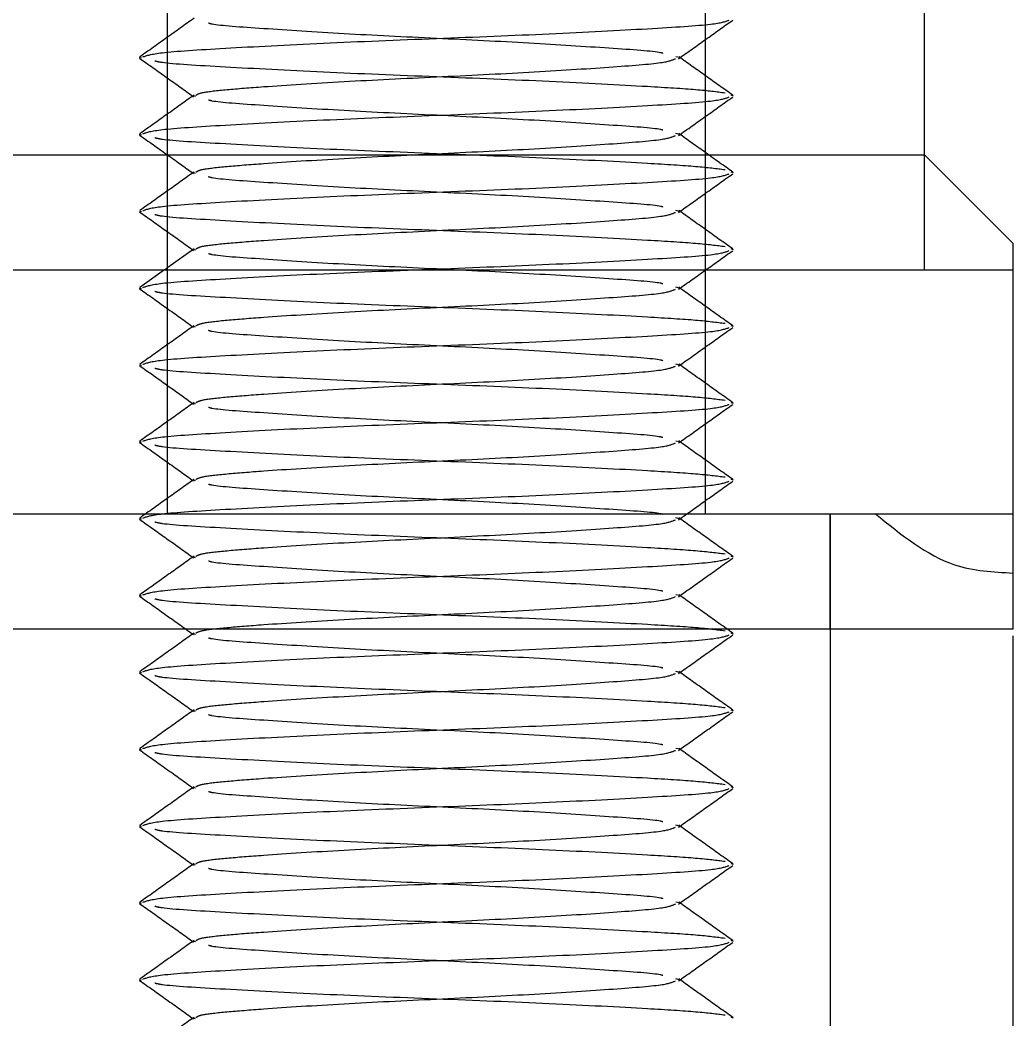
# Model space of a CAD drawing. Header units: metres. Extents: x 0 to 63075, y 0 to 44550.
# Drawn here: x 14402.39 to 14428.22, y 26768.65 to 26794.65 of the extents above; entities that cross this region are included whole.
import ezdxf

# ---------------------------------------------------------------- set-up
doc = ezdxf.new("R2010")
doc.units = ezdxf.units.M
doc.header["$LTSCALE"] = 75
doc.linetypes.add('HIDDEN2', pattern=[4.7625, 3.175, -1.5875])
for name, color, linetype in [('SDM', 7, 'Continuous'), ('SL4', 4, 'Continuous'), ('ST1', 7, 'HIDDEN2')]:
    doc.layers.add(name, color=color, linetype=linetype)

# ---------------------------------------------------------------- blocks, each defined once
blk = doc.blocks.new('A$Ca53c419a')
at = {"layer": 'SL4'}
for p, q in [((381.194, 199.885), (381.194, 168.135)), ((387.544, 199.885), (387.544, 168.135)), ((390.544, 195.835), (390.544, 170.435)), ((378.194, 172.892), (378.194, 195.122)), ((378.194, 172.892), (86.437, 172.892)), ((378.194, 172.892), (381.194, 172.892)), ((378.194, 168.135), (378.194, 172.892)), ((381.194, 171.71), (381.194, 168.135)), ((388.244, 168.135), (390.544, 170.435)), ((390.544, 170.435), (411.544, 170.435)), ((378.019, 168.135), (91.194, 168.135)), ((381.194, 168.135), (379.657, 168.135)), ((387.544, 168.135), (381.194, 168.135))]:
    blk.add_line(p, q, dxfattribs=at)
for points, knots in [([(387.608, 190.119), (387.602, 190.128), (387.581, 190.158), (387.56, 190.187), (387.544, 190.209)], [0, 0, 0, 0, 0.271776, 1, 1, 1, 1]), ([(381.194, 171.71), (380.654, 171.043), (379.749, 169.925), (379.683, 168.65), (379.657, 168.135)], [0, 0, 0, 0, 0.595978, 1, 1, 1, 1]), ([(379.657, 168.135), (379.159, 168.135), (378.391, 168.135), (378.245, 168.135), (378.194, 168.135)], [0, 0, 0, 0, 0.648144, 1, 1, 1, 1]), ([(388.241, 168.135), (388.211, 168.135), (388.15, 168.135), (387.749, 168.135), (387.544, 168.135)], [0, 0, 0, 0, 0.489804, 1, 1, 1, 1])]:
    blk.add_open_spline(points, degree=3, knots=knots, dxfattribs=at)
at = {"layer": 'ST1'}
for p, q in [((369.056, 190.806), (369.069, 190.862)), ((371.056, 190.806), (371.069, 190.862)), ((373.056, 190.806), (373.069, 190.862)), ((375.056, 190.806), (375.069, 190.862)), ((377.056, 190.806), (377.069, 190.862)), ((379.056, 190.806), (379.069, 190.862)), ((381.056, 190.806), (381.069, 190.862)), ((383.056, 190.806), (383.069, 190.862)), ((385.056, 190.806), (385.069, 190.862)), ((387.056, 190.806), (387.069, 190.862)), ((387.544, 190.209), (387.088, 190.849)), ((389.056, 190.806), (389.069, 190.862)), ((391.056, 190.806), (391.069, 190.862)), ((393.056, 190.806), (393.069, 190.862)), ((387.544, 190.135), (381.194, 190.135)), ((412.544, 190.135), (387.544, 190.135)), ((388.093, 189.439), (387.608, 190.119)), ((368.055, 189.403), (368.069, 189.456)), ((370.055, 189.403), (370.069, 189.456)), ((372.055, 189.403), (372.069, 189.456)), ((374.055, 189.403), (374.069, 189.456)), ((376.055, 189.403), (376.069, 189.456)), ((378.055, 189.403), (378.069, 189.456)), ((380.055, 189.403), (380.069, 189.456)), ((382.055, 189.403), (382.069, 189.456)), ((384.055, 189.403), (384.069, 189.456)), ((386.055, 189.403), (386.069, 189.456)), ((388.055, 189.403), (388.069, 189.456)), ((390.055, 189.403), (390.069, 189.456)), ((392.055, 189.403), (392.069, 189.456)), ((369.069, 176.814), (369.092, 176.902)), ((371.069, 176.814), (371.092, 176.902)), ((373.069, 176.814), (373.092, 176.902)), ((375.069, 176.814), (375.092, 176.902)), ((377.069, 176.814), (377.092, 176.902)), ((379.069, 176.814), (379.092, 176.902)), ((381.069, 176.814), (381.092, 176.902)), ((383.069, 176.814), (383.092, 176.902)), ((385.069, 176.814), (385.092, 176.902)), ((387.069, 176.814), (387.092, 176.902)), ((389.069, 176.814), (389.092, 176.902)), ((391.069, 176.814), (391.092, 176.902)), ((393.069, 176.814), (393.092, 176.902)), ((381.194, 176.135), (387.544, 176.135)), ((387.544, 176.135), (412.544, 176.135)), ((368.069, 175.408), (368.09, 175.466)), ((370.069, 175.408), (370.09, 175.466)), ((372.069, 175.408), (372.09, 175.466)), ((374.069, 175.408), (374.09, 175.466)), ((376.069, 175.408), (376.09, 175.466)), ((378.069, 175.408), (378.09, 175.466)), ((380.069, 175.408), (380.09, 175.466)), ((382.069, 175.408), (382.09, 175.466)), ((384.069, 175.408), (384.09, 175.466)), ((386.069, 175.408), (386.09, 175.466)), ((388.069, 175.408), (388.09, 175.466)), ((390.069, 175.408), (390.09, 175.466)), ((392.069, 175.408), (392.09, 175.466)), ((381.194, 172.892), (86.437, 172.892)), ((381.194, 172.892), (378.194, 172.892)), ((387.544, 170.435), (390.544, 170.435)), ((387.544, 170.435), (390.544, 170.435))]:
    blk.add_line(p, q, dxfattribs=at)
for points, knots in [([(368.093, 189.439), (367.926, 189.674), (367.591, 190.144), (367.256, 190.614), (367.088, 190.849)], [0, 0, 0, 0, 0.499908, 1, 1, 1, 1]), ([(369.056, 190.857), (368.889, 190.623), (368.555, 190.153), (368.221, 189.684), (368.053, 189.45)], [0, 0, 0, 0, 0.500033, 1, 1, 1, 1]), ([(370.093, 189.439), (369.926, 189.674), (369.591, 190.144), (369.256, 190.614), (369.088, 190.849)], [0, 0, 0, 0, 0.499908, 1, 1, 1, 1]), ([(371.056, 190.857), (370.889, 190.623), (370.555, 190.153), (370.221, 189.684), (370.053, 189.45)], [0, 0, 0, 0, 0.5000327, 1, 1, 1, 1]), ([(372.093, 189.439), (371.926, 189.674), (371.591, 190.144), (371.256, 190.614), (371.088, 190.849)], [0, 0, 0, 0, 0.4999079, 1, 1, 1, 1]), ([(373.056, 190.857), (372.889, 190.623), (372.555, 190.153), (372.221, 189.684), (372.053, 189.45)], [0, 0, 0, 0, 0.5000327, 1, 1, 1, 1]), ([(374.093, 189.439), (373.926, 189.674), (373.591, 190.144), (373.256, 190.614), (373.088, 190.849)], [0, 0, 0, 0, 0.499908, 1, 1, 1, 1]), ([(375.056, 190.857), (374.889, 190.623), (374.555, 190.153), (374.221, 189.684), (374.053, 189.45)], [0, 0, 0, 0, 0.500033, 1, 1, 1, 1]), ([(376.093, 189.439), (375.926, 189.674), (375.591, 190.144), (375.256, 190.614), (375.088, 190.849)], [0, 0, 0, 0, 0.499908, 1, 1, 1, 1]), ([(377.056, 190.857), (376.889, 190.623), (376.555, 190.153), (376.221, 189.684), (376.053, 189.45)], [0, 0, 0, 0, 0.500033, 1, 1, 1, 1]), ([(378.093, 189.439), (377.926, 189.674), (377.591, 190.144), (377.256, 190.614), (377.088, 190.849)], [0, 0, 0, 0, 0.4999079, 1, 1, 1, 1]), ([(379.056, 190.857), (378.889, 190.623), (378.555, 190.153), (378.221, 189.684), (378.053, 189.45)], [0, 0, 0, 0, 0.5000327, 1, 1, 1, 1]), ([(380.093, 189.439), (379.926, 189.674), (379.591, 190.144), (379.256, 190.614), (379.088, 190.849)], [0, 0, 0, 0, 0.499908, 1, 1, 1, 1]), ([(381.056, 190.857), (380.889, 190.623), (380.555, 190.153), (380.221, 189.684), (380.053, 189.45)], [0, 0, 0, 0, 0.5000327, 1, 1, 1, 1]), ([(382.093, 189.439), (381.926, 189.674), (381.591, 190.144), (381.256, 190.614), (381.088, 190.849)], [0, 0, 0, 0, 0.499908, 1, 1, 1, 1]), ([(383.056, 190.857), (382.889, 190.623), (382.555, 190.153), (382.221, 189.684), (382.053, 189.45)], [0, 0, 0, 0, 0.500033, 1, 1, 1, 1]), ([(384.093, 189.439), (383.926, 189.674), (383.591, 190.144), (383.256, 190.614), (383.088, 190.849)], [0, 0, 0, 0, 0.499908, 1, 1, 1, 1]), ([(385.056, 190.857), (384.889, 190.623), (384.555, 190.153), (384.221, 189.684), (384.053, 189.45)], [0, 0, 0, 0, 0.500033, 1, 1, 1, 1]), ([(386.093, 189.439), (385.926, 189.674), (385.591, 190.144), (385.256, 190.614), (385.088, 190.849)], [0, 0, 0, 0, 0.499908, 1, 1, 1, 1]), ([(387.056, 190.857), (386.889, 190.623), (386.555, 190.153), (386.221, 189.684), (386.053, 189.45)], [0, 0, 0, 0, 0.500033, 1, 1, 1, 1]), ([(389.056, 190.857), (388.889, 190.623), (388.555, 190.153), (388.221, 189.684), (388.053, 189.45)], [0, 0, 0, 0, 0.500033, 1, 1, 1, 1]), ([(390.093, 189.439), (389.926, 189.674), (389.591, 190.144), (389.256, 190.614), (389.088, 190.849)], [0, 0, 0, 0, 0.4999079, 1, 1, 1, 1]), ([(391.056, 190.857), (390.889, 190.623), (390.555, 190.153), (390.221, 189.684), (390.053, 189.45)], [0, 0, 0, 0, 0.5000327, 1, 1, 1, 1]), ([(392.093, 189.439), (391.926, 189.674), (391.591, 190.144), (391.256, 190.614), (391.088, 190.849)], [0, 0, 0, 0, 0.499908, 1, 1, 1, 1]), ([(393.056, 190.857), (392.889, 190.623), (392.555, 190.153), (392.221, 189.684), (392.053, 189.45)], [0, 0, 0, 0, 0.500033, 1, 1, 1, 1]), ([(394.093, 189.439), (393.926, 189.674), (393.591, 190.144), (393.256, 190.614), (393.088, 190.849)], [0, 0, 0, 0, 0.4999079, 1, 1, 1, 1]), ([(369.088, 190.771), (369.125, 190.666), (369.205, 190.439), (369.312, 188.718), (369.448, 186.178), (369.569, 183.135), (369.689, 180.092), (369.825, 177.553), (369.931, 175.843), (370.01, 175.618), (370.046, 175.515)], [0, 0, 0, 0, 0.111758, 0.239388, 0.372264, 0.501747, 0.63123, 0.764106, 0.891736, 1, 1, 1, 1]), ([(371.088, 190.771), (371.125, 190.666), (371.205, 190.439), (371.312, 188.718), (371.448, 186.178), (371.569, 183.135), (371.689, 180.092), (371.825, 177.553), (371.931, 175.843), (372.01, 175.618), (372.046, 175.515)], [0, 0, 0, 0, 0.111758, 0.239388, 0.372264, 0.501747, 0.63123, 0.764106, 0.891736, 1, 1, 1, 1]), ([(373.088, 190.771), (373.125, 190.666), (373.205, 190.439), (373.312, 188.718), (373.448, 186.178), (373.569, 183.135), (373.689, 180.092), (373.825, 177.553), (373.931, 175.843), (374.01, 175.618), (374.046, 175.515)], [0, 0, 0, 0, 0.111758, 0.239388, 0.372264, 0.501747, 0.63123, 0.764106, 0.891736, 1, 1, 1, 1]), ([(375.088, 190.771), (375.125, 190.666), (375.205, 190.439), (375.312, 188.718), (375.448, 186.178), (375.569, 183.135), (375.689, 180.092), (375.825, 177.553), (375.931, 175.843), (376.01, 175.618), (376.046, 175.515)], [0, 0, 0, 0, 0.111758, 0.239388, 0.372264, 0.501747, 0.63123, 0.764106, 0.891736, 1, 1, 1, 1]), ([(377.088, 190.771), (377.125, 190.666), (377.205, 190.439), (377.312, 188.718), (377.448, 186.178), (377.569, 183.135), (377.689, 180.092), (377.825, 177.553), (377.931, 175.843), (378.01, 175.618), (378.046, 175.515)], [0, 0, 0, 0, 0.111758, 0.239388, 0.372264, 0.501747, 0.63123, 0.764106, 0.891736, 1, 1, 1, 1]), ([(379.088, 190.771), (379.125, 190.666), (379.205, 190.439), (379.312, 188.718), (379.448, 186.178), (379.569, 183.135), (379.689, 180.092), (379.825, 177.553), (379.931, 175.843), (380.01, 175.618), (380.046, 175.515)], [0, 0, 0, 0, 0.111758, 0.239388, 0.372264, 0.501747, 0.63123, 0.764106, 0.891736, 1, 1, 1, 1]), ([(381.088, 190.771), (381.125, 190.666), (381.205, 190.439), (381.312, 188.718), (381.448, 186.178), (381.569, 183.135), (381.689, 180.092), (381.825, 177.553), (381.931, 175.843), (382.01, 175.618), (382.046, 175.515)], [0, 0, 0, 0, 0.111758, 0.239388, 0.372264, 0.501747, 0.63123, 0.764106, 0.891736, 1, 1, 1, 1]), ([(383.088, 190.771), (383.125, 190.666), (383.205, 190.439), (383.312, 188.718), (383.448, 186.178), (383.569, 183.135), (383.689, 180.092), (383.825, 177.553), (383.931, 175.843), (384.01, 175.618), (384.046, 175.515)], [0, 0, 0, 0, 0.111758, 0.239388, 0.372264, 0.501747, 0.63123, 0.764106, 0.891736, 1, 1, 1, 1]), ([(385.088, 190.771), (385.125, 190.666), (385.205, 190.439), (385.312, 188.718), (385.448, 186.178), (385.569, 183.135), (385.689, 180.092), (385.825, 177.553), (385.931, 175.843), (386.01, 175.618), (386.046, 175.515)], [0, 0, 0, 0, 0.111758, 0.239388, 0.372264, 0.501747, 0.63123, 0.764106, 0.891736, 1, 1, 1, 1]), ([(387.088, 190.771), (387.125, 190.666), (387.205, 190.439), (387.312, 188.718), (387.448, 186.178), (387.569, 183.135), (387.689, 180.092), (387.825, 177.553), (387.931, 175.843), (388.01, 175.618), (388.046, 175.515)], [0, 0, 0, 0, 0.111758, 0.239388, 0.372264, 0.501747, 0.63123, 0.764106, 0.891736, 1, 1, 1, 1]), ([(389.088, 190.771), (389.125, 190.666), (389.205, 190.439), (389.312, 188.718), (389.448, 186.178), (389.569, 183.135), (389.689, 180.092), (389.825, 177.553), (389.931, 175.843), (390.01, 175.618), (390.046, 175.515)], [0, 0, 0, 0, 0.1117583, 0.2393882, 0.3722641, 0.5017472, 0.6312302, 0.7641061, 0.891736, 1, 1, 1, 1]), ([(391.088, 190.771), (391.125, 190.666), (391.205, 190.439), (391.312, 188.718), (391.448, 186.178), (391.569, 183.135), (391.689, 180.092), (391.825, 177.553), (391.931, 175.843), (392.01, 175.618), (392.046, 175.515)], [0, 0, 0, 0, 0.111758, 0.239388, 0.372264, 0.501747, 0.63123, 0.764106, 0.891736, 1, 1, 1, 1]), ([(393.088, 190.771), (393.125, 190.666), (393.205, 190.439), (393.312, 188.718), (393.448, 186.178), (393.569, 183.135), (393.689, 180.092), (393.825, 177.553), (393.931, 175.843), (394.01, 175.618), (394.046, 175.515)], [0, 0, 0, 0, 0.111758, 0.239388, 0.372264, 0.501747, 0.63123, 0.764106, 0.891736, 1, 1, 1, 1]), ([(368.147, 175.625), (368.175, 175.844), (368.232, 176.282), (368.325, 177.786), (368.448, 180.095), (368.569, 183.132), (368.689, 186.186), (368.826, 188.687), (368.912, 190.206), (368.968, 190.411), (368.983, 190.463)], [0, 0, 0, 0, 0.103388, 0.206233, 0.357671, 0.505243, 0.652814, 0.804253, 0.949712, 1, 1, 1, 1]), ([(370.147, 175.625), (370.175, 175.844), (370.232, 176.282), (370.325, 177.786), (370.448, 180.095), (370.569, 183.132), (370.689, 186.186), (370.826, 188.687), (370.912, 190.206), (370.968, 190.411), (370.983, 190.463)], [0, 0, 0, 0, 0.1033882, 0.2062326, 0.357671, 0.5052426, 0.6528142, 0.8042526, 0.9497121, 1, 1, 1, 1]), ([(372.147, 175.625), (372.175, 175.844), (372.232, 176.282), (372.325, 177.786), (372.448, 180.095), (372.569, 183.132), (372.689, 186.186), (372.826, 188.687), (372.912, 190.206), (372.968, 190.411), (372.983, 190.463)], [0, 0, 0, 0, 0.103388, 0.206233, 0.357671, 0.505243, 0.652814, 0.804253, 0.949712, 1, 1, 1, 1]), ([(374.147, 175.625), (374.175, 175.844), (374.232, 176.282), (374.325, 177.786), (374.448, 180.095), (374.569, 183.132), (374.689, 186.186), (374.826, 188.687), (374.912, 190.206), (374.968, 190.411), (374.983, 190.463)], [0, 0, 0, 0, 0.103388, 0.206233, 0.357671, 0.505243, 0.652814, 0.804253, 0.949712, 1, 1, 1, 1]), ([(376.147, 175.625), (376.175, 175.844), (376.232, 176.282), (376.325, 177.786), (376.448, 180.095), (376.569, 183.132), (376.689, 186.186), (376.826, 188.687), (376.912, 190.206), (376.968, 190.411), (376.983, 190.463)], [0, 0, 0, 0, 0.103388, 0.206233, 0.357671, 0.505243, 0.652814, 0.804253, 0.949712, 1, 1, 1, 1]), ([(378.147, 175.625), (378.175, 175.844), (378.232, 176.282), (378.325, 177.786), (378.448, 180.095), (378.569, 183.132), (378.689, 186.186), (378.826, 188.687), (378.912, 190.206), (378.968, 190.411), (378.983, 190.463)], [0, 0, 0, 0, 0.1033882, 0.2062326, 0.357671, 0.5052426, 0.6528142, 0.8042526, 0.9497121, 1, 1, 1, 1]), ([(380.147, 175.625), (380.175, 175.844), (380.232, 176.282), (380.325, 177.786), (380.448, 180.095), (380.569, 183.132), (380.689, 186.186), (380.826, 188.687), (380.912, 190.206), (380.968, 190.411), (380.983, 190.463)], [0, 0, 0, 0, 0.103388, 0.206233, 0.357671, 0.505243, 0.652814, 0.804253, 0.949712, 1, 1, 1, 1]), ([(382.147, 175.625), (382.175, 175.844), (382.232, 176.282), (382.325, 177.786), (382.448, 180.095), (382.569, 183.132), (382.689, 186.186), (382.826, 188.687), (382.912, 190.206), (382.968, 190.411), (382.983, 190.463)], [0, 0, 0, 0, 0.103388, 0.206233, 0.357671, 0.505243, 0.652814, 0.804253, 0.949712, 1, 1, 1, 1]), ([(384.147, 175.625), (384.175, 175.844), (384.232, 176.282), (384.325, 177.786), (384.448, 180.095), (384.569, 183.132), (384.689, 186.186), (384.826, 188.687), (384.912, 190.206), (384.968, 190.411), (384.983, 190.463)], [0, 0, 0, 0, 0.103388, 0.206233, 0.357671, 0.505243, 0.652814, 0.804253, 0.949712, 1, 1, 1, 1]), ([(386.147, 175.625), (386.175, 175.844), (386.232, 176.282), (386.325, 177.786), (386.448, 180.095), (386.569, 183.132), (386.689, 186.186), (386.826, 188.687), (386.912, 190.206), (386.968, 190.411), (386.983, 190.463)], [0, 0, 0, 0, 0.1033882, 0.2062326, 0.357671, 0.5052426, 0.6528142, 0.8042526, 0.9497121, 1, 1, 1, 1]), ([(388.147, 175.625), (388.175, 175.844), (388.232, 176.282), (388.325, 177.786), (388.448, 180.095), (388.569, 183.132), (388.689, 186.186), (388.826, 188.687), (388.912, 190.206), (388.968, 190.411), (388.983, 190.463)], [0, 0, 0, 0, 0.103388, 0.206233, 0.357671, 0.505243, 0.652814, 0.804253, 0.949712, 1, 1, 1, 1]), ([(390.147, 175.625), (390.175, 175.844), (390.232, 176.282), (390.325, 177.786), (390.448, 180.095), (390.569, 183.132), (390.689, 186.186), (390.826, 188.687), (390.912, 190.206), (390.968, 190.411), (390.983, 190.463)], [0, 0, 0, 0, 0.1033882, 0.2062326, 0.357671, 0.5052426, 0.6528142, 0.8042526, 0.9497121, 1, 1, 1, 1]), ([(392.147, 175.625), (392.175, 175.844), (392.232, 176.282), (392.325, 177.786), (392.448, 180.095), (392.569, 183.132), (392.689, 186.186), (392.826, 188.687), (392.912, 190.206), (392.968, 190.411), (392.983, 190.463)], [0, 0, 0, 0, 0.103388, 0.206233, 0.357671, 0.505243, 0.652814, 0.804253, 0.949712, 1, 1, 1, 1]), ([(368.092, 189.391), (368.116, 189.35), (368.168, 189.262), (368.238, 188.621), (368.328, 187.48), (368.448, 185.618), (368.569, 183.137), (368.689, 180.645), (368.825, 178.57), (368.93, 177.181), (369.007, 176.998), (369.042, 176.915)], [0, 0, 0, 0, 0.0726073, 0.1550688, 0.2378835, 0.371691, 0.5020758, 0.6324606, 0.7662681, 0.8947836, 1, 1, 1, 1]), ([(370.092, 189.391), (370.116, 189.35), (370.168, 189.262), (370.238, 188.621), (370.328, 187.48), (370.448, 185.618), (370.569, 183.137), (370.689, 180.645), (370.825, 178.57), (370.93, 177.181), (371.007, 176.998), (371.042, 176.915)], [0, 0, 0, 0, 0.072607, 0.155069, 0.237884, 0.371691, 0.502076, 0.632461, 0.766268, 0.894784, 1, 1, 1, 1]), ([(372.092, 189.391), (372.116, 189.35), (372.168, 189.262), (372.238, 188.621), (372.328, 187.48), (372.448, 185.618), (372.569, 183.137), (372.689, 180.645), (372.825, 178.57), (372.93, 177.181), (373.007, 176.998), (373.042, 176.915)], [0, 0, 0, 0, 0.072607, 0.155069, 0.237884, 0.371691, 0.502076, 0.632461, 0.766268, 0.894784, 1, 1, 1, 1]), ([(374.092, 189.391), (374.116, 189.35), (374.168, 189.262), (374.238, 188.621), (374.328, 187.48), (374.448, 185.618), (374.569, 183.137), (374.689, 180.645), (374.825, 178.57), (374.93, 177.181), (375.007, 176.998), (375.042, 176.915)], [0, 0, 0, 0, 0.072607, 0.155069, 0.237884, 0.371691, 0.502076, 0.632461, 0.766268, 0.894784, 1, 1, 1, 1]), ([(376.092, 189.391), (376.116, 189.35), (376.168, 189.262), (376.238, 188.621), (376.328, 187.48), (376.448, 185.618), (376.569, 183.137), (376.689, 180.645), (376.825, 178.57), (376.93, 177.181), (377.007, 176.998), (377.042, 176.915)], [0, 0, 0, 0, 0.0726073, 0.1550688, 0.2378835, 0.371691, 0.5020758, 0.6324606, 0.7662681, 0.8947836, 1, 1, 1, 1]), ([(378.092, 189.391), (378.116, 189.35), (378.168, 189.262), (378.238, 188.621), (378.328, 187.48), (378.448, 185.618), (378.569, 183.137), (378.689, 180.645), (378.825, 178.57), (378.93, 177.181), (379.007, 176.998), (379.042, 176.915)], [0, 0, 0, 0, 0.072607, 0.155069, 0.237884, 0.371691, 0.502076, 0.632461, 0.766268, 0.894784, 1, 1, 1, 1]), ([(380.092, 189.391), (380.116, 189.35), (380.168, 189.262), (380.238, 188.621), (380.328, 187.48), (380.448, 185.618), (380.569, 183.137), (380.689, 180.645), (380.825, 178.57), (380.93, 177.181), (381.007, 176.998), (381.042, 176.915)], [0, 0, 0, 0, 0.072607, 0.155069, 0.237884, 0.371691, 0.502076, 0.632461, 0.766268, 0.894784, 1, 1, 1, 1]), ([(382.092, 189.391), (382.116, 189.35), (382.168, 189.262), (382.238, 188.621), (382.328, 187.48), (382.448, 185.618), (382.569, 183.137), (382.689, 180.645), (382.825, 178.57), (382.93, 177.181), (383.007, 176.998), (383.042, 176.915)], [0, 0, 0, 0, 0.072607, 0.155069, 0.237884, 0.371691, 0.502076, 0.632461, 0.766268, 0.894784, 1, 1, 1, 1]), ([(384.092, 189.391), (384.116, 189.35), (384.168, 189.262), (384.238, 188.621), (384.328, 187.48), (384.448, 185.618), (384.569, 183.137), (384.689, 180.645), (384.825, 178.57), (384.93, 177.181), (385.007, 176.998), (385.042, 176.915)], [0, 0, 0, 0, 0.072607, 0.155069, 0.237884, 0.371691, 0.502076, 0.632461, 0.766268, 0.894784, 1, 1, 1, 1]), ([(386.092, 189.391), (386.116, 189.35), (386.168, 189.262), (386.238, 188.621), (386.328, 187.48), (386.448, 185.618), (386.569, 183.137), (386.689, 180.645), (386.825, 178.57), (386.93, 177.181), (387.007, 176.998), (387.042, 176.915)], [0, 0, 0, 0, 0.072607, 0.155069, 0.237884, 0.371691, 0.502076, 0.632461, 0.766268, 0.894784, 1, 1, 1, 1]), ([(388.092, 189.391), (388.116, 189.35), (388.168, 189.262), (388.238, 188.621), (388.328, 187.48), (388.448, 185.618), (388.569, 183.137), (388.689, 180.645), (388.825, 178.57), (388.93, 177.181), (389.007, 176.998), (389.042, 176.915)], [0, 0, 0, 0, 0.072607, 0.155069, 0.237884, 0.371691, 0.502076, 0.632461, 0.766268, 0.894784, 1, 1, 1, 1]), ([(390.092, 189.391), (390.116, 189.35), (390.168, 189.262), (390.238, 188.621), (390.328, 187.48), (390.448, 185.618), (390.569, 183.137), (390.689, 180.645), (390.825, 178.57), (390.93, 177.181), (391.007, 176.998), (391.042, 176.915)], [0, 0, 0, 0, 0.072607, 0.155069, 0.237884, 0.371691, 0.502076, 0.632461, 0.766268, 0.894784, 1, 1, 1, 1]), ([(392.092, 189.391), (392.116, 189.35), (392.168, 189.262), (392.238, 188.621), (392.328, 187.48), (392.448, 185.618), (392.569, 183.137), (392.689, 180.645), (392.825, 178.57), (392.93, 177.181), (393.007, 176.998), (393.042, 176.915)], [0, 0, 0, 0, 0.072607, 0.155069, 0.237884, 0.371691, 0.502076, 0.632461, 0.766268, 0.894784, 1, 1, 1, 1]), ([(369.181, 177.241), (369.186, 177.26), (369.234, 177.422), (369.311, 178.611), (369.448, 180.635), (369.569, 183.135), (369.689, 185.633), (369.826, 187.666), (369.906, 188.873), (369.957, 189.036), (369.966, 189.064)], [0, 0, 0, 0, 0.020732, 0.175704, 0.337058, 0.494284, 0.651511, 0.812864, 0.967837, 1, 1, 1, 1]), ([(371.181, 177.241), (371.186, 177.26), (371.234, 177.422), (371.311, 178.611), (371.448, 180.635), (371.569, 183.135), (371.689, 185.633), (371.826, 187.666), (371.906, 188.873), (371.957, 189.036), (371.966, 189.064)], [0, 0, 0, 0, 0.020732, 0.175704, 0.337058, 0.494284, 0.651511, 0.812864, 0.967837, 1, 1, 1, 1]), ([(373.181, 177.241), (373.186, 177.26), (373.234, 177.422), (373.311, 178.611), (373.448, 180.635), (373.569, 183.135), (373.689, 185.633), (373.826, 187.666), (373.906, 188.873), (373.957, 189.036), (373.966, 189.064)], [0, 0, 0, 0, 0.020732, 0.175704, 0.337058, 0.494284, 0.651511, 0.812864, 0.967837, 1, 1, 1, 1]), ([(375.181, 177.241), (375.186, 177.26), (375.234, 177.422), (375.311, 178.611), (375.448, 180.635), (375.569, 183.135), (375.689, 185.633), (375.826, 187.666), (375.906, 188.873), (375.957, 189.036), (375.966, 189.064)], [0, 0, 0, 0, 0.020732, 0.175704, 0.337058, 0.494284, 0.651511, 0.812864, 0.967837, 1, 1, 1, 1]), ([(377.181, 177.241), (377.186, 177.26), (377.234, 177.422), (377.311, 178.611), (377.448, 180.635), (377.569, 183.135), (377.689, 185.633), (377.826, 187.666), (377.906, 188.873), (377.957, 189.036), (377.966, 189.064)], [0, 0, 0, 0, 0.020732, 0.175704, 0.337058, 0.494284, 0.651511, 0.812864, 0.967837, 1, 1, 1, 1]), ([(379.181, 177.241), (379.186, 177.26), (379.234, 177.422), (379.311, 178.611), (379.448, 180.635), (379.569, 183.135), (379.689, 185.633), (379.826, 187.666), (379.906, 188.873), (379.957, 189.036), (379.966, 189.064)], [0, 0, 0, 0, 0.020732, 0.175704, 0.337058, 0.494284, 0.651511, 0.812864, 0.967837, 1, 1, 1, 1]), ([(381.181, 177.241), (381.186, 177.26), (381.234, 177.422), (381.311, 178.611), (381.448, 180.635), (381.569, 183.135), (381.689, 185.633), (381.826, 187.666), (381.906, 188.873), (381.957, 189.036), (381.966, 189.064)], [0, 0, 0, 0, 0.020732, 0.175704, 0.337058, 0.494284, 0.651511, 0.812864, 0.967837, 1, 1, 1, 1]), ([(383.181, 177.241), (383.186, 177.26), (383.234, 177.422), (383.311, 178.611), (383.448, 180.635), (383.569, 183.135), (383.689, 185.633), (383.826, 187.666), (383.906, 188.873), (383.957, 189.036), (383.966, 189.064)], [0, 0, 0, 0, 0.020732, 0.175704, 0.337058, 0.494284, 0.651511, 0.812864, 0.967837, 1, 1, 1, 1]), ([(385.181, 177.241), (385.186, 177.26), (385.234, 177.422), (385.311, 178.611), (385.448, 180.635), (385.569, 183.135), (385.689, 185.633), (385.826, 187.666), (385.906, 188.873), (385.957, 189.036), (385.966, 189.064)], [0, 0, 0, 0, 0.020732, 0.175704, 0.337058, 0.494284, 0.651511, 0.812864, 0.967837, 1, 1, 1, 1]), ([(387.181, 177.241), (387.186, 177.26), (387.234, 177.422), (387.311, 178.611), (387.448, 180.635), (387.569, 183.135), (387.689, 185.633), (387.826, 187.666), (387.906, 188.873), (387.957, 189.036), (387.966, 189.064)], [0, 0, 0, 0, 0.020732, 0.175704, 0.337058, 0.494284, 0.651511, 0.812864, 0.967837, 1, 1, 1, 1]), ([(389.181, 177.241), (389.186, 177.26), (389.234, 177.422), (389.311, 178.611), (389.448, 180.635), (389.569, 183.135), (389.689, 185.633), (389.826, 187.666), (389.906, 188.873), (389.957, 189.036), (389.966, 189.064)], [0, 0, 0, 0, 0.020732, 0.175704, 0.337058, 0.494284, 0.651511, 0.812864, 0.967837, 1, 1, 1, 1]), ([(391.181, 177.241), (391.186, 177.26), (391.234, 177.422), (391.311, 178.611), (391.448, 180.635), (391.569, 183.135), (391.689, 185.633), (391.826, 187.666), (391.906, 188.873), (391.957, 189.036), (391.966, 189.064)], [0, 0, 0, 0, 0.020732, 0.175704, 0.337058, 0.494284, 0.651511, 0.812864, 0.967837, 1, 1, 1, 1]), ([(393.181, 177.241), (393.186, 177.26), (393.234, 177.422), (393.311, 178.611), (393.448, 180.635), (393.569, 183.135), (393.689, 185.633), (393.826, 187.666), (393.906, 188.873), (393.957, 189.036), (393.966, 189.064)], [0, 0, 0, 0, 0.020732, 0.175704, 0.337058, 0.494284, 0.651511, 0.812864, 0.967837, 1, 1, 1, 1]), ([(368.09, 175.423), (368.257, 175.658), (368.591, 176.127), (368.926, 176.596), (369.093, 176.831)], [0, 0, 0, 0, 0.5000417, 1, 1, 1, 1]), ([(369.041, 176.836), (369.208, 176.601), (369.543, 176.131), (369.878, 175.661), (370.045, 175.426)], [0, 0, 0, 0, 0.4999108, 1, 1, 1, 1]), ([(370.09, 175.423), (370.257, 175.658), (370.591, 176.127), (370.926, 176.596), (371.093, 176.831)], [0, 0, 0, 0, 0.500042, 1, 1, 1, 1]), ([(371.041, 176.836), (371.208, 176.601), (371.543, 176.131), (371.878, 175.661), (372.045, 175.426)], [0, 0, 0, 0, 0.499911, 1, 1, 1, 1]), ([(372.09, 175.423), (372.257, 175.658), (372.591, 176.127), (372.926, 176.596), (373.093, 176.831)], [0, 0, 0, 0, 0.5000417, 1, 1, 1, 1]), ([(373.041, 176.836), (373.208, 176.601), (373.543, 176.131), (373.878, 175.661), (374.045, 175.426)], [0, 0, 0, 0, 0.499911, 1, 1, 1, 1]), ([(374.09, 175.423), (374.257, 175.658), (374.591, 176.127), (374.926, 176.596), (375.093, 176.831)], [0, 0, 0, 0, 0.500042, 1, 1, 1, 1]), ([(375.041, 176.836), (375.208, 176.601), (375.543, 176.131), (375.878, 175.661), (376.045, 175.426)], [0, 0, 0, 0, 0.4999108, 1, 1, 1, 1]), ([(376.09, 175.423), (376.257, 175.658), (376.591, 176.127), (376.926, 176.596), (377.093, 176.831)], [0, 0, 0, 0, 0.500042, 1, 1, 1, 1]), ([(377.041, 176.836), (377.208, 176.601), (377.543, 176.131), (377.878, 175.661), (378.045, 175.426)], [0, 0, 0, 0, 0.499911, 1, 1, 1, 1]), ([(378.09, 175.423), (378.257, 175.658), (378.591, 176.127), (378.926, 176.596), (379.093, 176.831)], [0, 0, 0, 0, 0.500042, 1, 1, 1, 1]), ([(379.041, 176.836), (379.208, 176.601), (379.543, 176.131), (379.878, 175.661), (380.045, 175.426)], [0, 0, 0, 0, 0.499911, 1, 1, 1, 1]), ([(380.09, 175.423), (380.257, 175.658), (380.591, 176.127), (380.926, 176.596), (381.093, 176.831)], [0, 0, 0, 0, 0.500042, 1, 1, 1, 1]), ([(381.041, 176.836), (381.208, 176.601), (381.543, 176.131), (381.878, 175.661), (382.045, 175.426)], [0, 0, 0, 0, 0.499911, 1, 1, 1, 1]), ([(382.09, 175.423), (382.257, 175.658), (382.591, 176.127), (382.926, 176.596), (383.093, 176.831)], [0, 0, 0, 0, 0.5000417, 1, 1, 1, 1]), ([(383.041, 176.836), (383.208, 176.601), (383.543, 176.131), (383.878, 175.661), (384.045, 175.426)], [0, 0, 0, 0, 0.4999108, 1, 1, 1, 1]), ([(384.09, 175.423), (384.257, 175.658), (384.591, 176.127), (384.926, 176.596), (385.093, 176.831)], [0, 0, 0, 0, 0.5000417, 1, 1, 1, 1]), ([(385.041, 176.836), (385.208, 176.601), (385.543, 176.131), (385.878, 175.661), (386.045, 175.426)], [0, 0, 0, 0, 0.4999108, 1, 1, 1, 1]), ([(386.09, 175.423), (386.257, 175.658), (386.591, 176.127), (386.926, 176.596), (387.093, 176.831)], [0, 0, 0, 0, 0.500042, 1, 1, 1, 1]), ([(387.041, 176.836), (387.208, 176.601), (387.543, 176.131), (387.878, 175.661), (388.045, 175.426)], [0, 0, 0, 0, 0.499911, 1, 1, 1, 1]), ([(388.09, 175.423), (388.257, 175.658), (388.591, 176.127), (388.926, 176.596), (389.093, 176.831)], [0, 0, 0, 0, 0.5000417, 1, 1, 1, 1]), ([(389.041, 176.836), (389.208, 176.601), (389.543, 176.131), (389.878, 175.661), (390.045, 175.426)], [0, 0, 0, 0, 0.499911, 1, 1, 1, 1]), ([(390.09, 175.423), (390.257, 175.658), (390.591, 176.127), (390.926, 176.596), (391.093, 176.831)], [0, 0, 0, 0, 0.5000417, 1, 1, 1, 1]), ([(391.041, 176.836), (391.208, 176.601), (391.543, 176.131), (391.878, 175.661), (392.045, 175.426)], [0, 0, 0, 0, 0.499911, 1, 1, 1, 1]), ([(392.09, 175.423), (392.257, 175.658), (392.591, 176.127), (392.926, 176.596), (393.093, 176.831)], [0, 0, 0, 0, 0.500042, 1, 1, 1, 1]), ([(393.041, 176.836), (393.208, 176.601), (393.543, 176.131), (393.878, 175.661), (394.045, 175.426)], [0, 0, 0, 0, 0.4999108, 1, 1, 1, 1])]:
    blk.add_open_spline(points, degree=3, knots=knots, dxfattribs=at)

msp = doc.modelspace()

# ---------------------------------------------------------------- block references
at = {"layer": 'SDM', "rotation": 90}
msp.add_blockref('A$Ca53c419a', (14596.359, 26400.599), dxfattribs=at)

doc.saveas('drawing.dxf')
